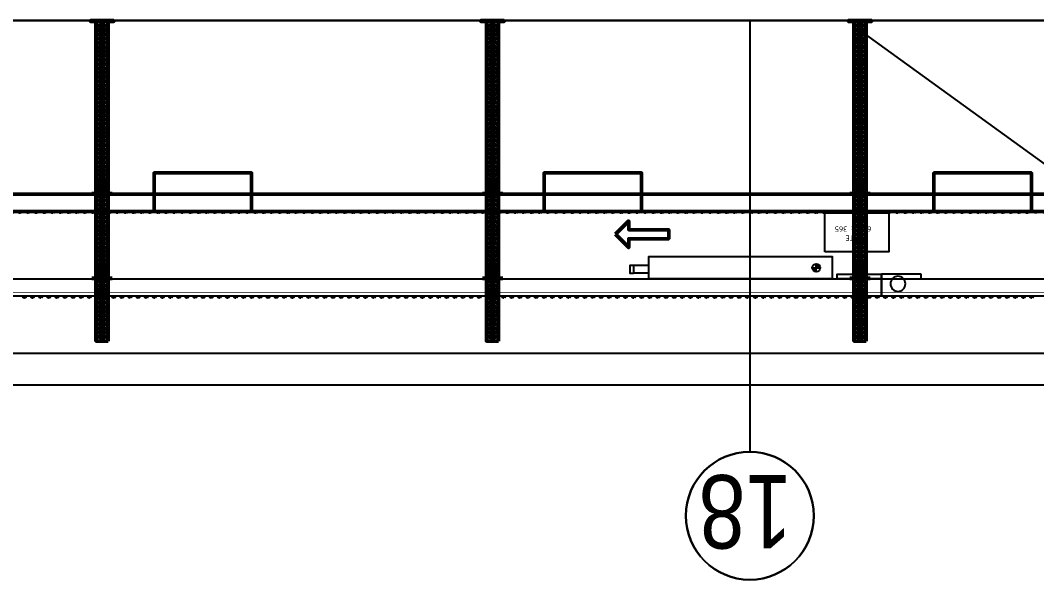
# Model space of a CAD drawing. Header units: millimetres. Extents: x 0 to 461941, y -159644 to 4828.
# Drawn here: x 180410 to 189944, y -159644 to -154395 of the extents above; entities that cross this region are included whole.
import ezdxf

# ---------------------------------------------------------------- set-up
doc = ezdxf.new("R2010")
doc.units = ezdxf.units.MM
for name, pattern in [('Xref Conv Decant Empty Tote$0$AM_ISO02W050', [7.5, 6, -1.5]), ('Xref Conv Decant Empty Tote$0$H', [6, 4, -2]), ('Xref Conv Decant In$0$AM_ISO02W050', [7.5, 6, -1.5]), ('Xref Conv Decant In$0$AM_ISO08W050', [18, 12, -1.5, 3, -1.5]), ('Xref Conv Decant In$0$AM_ISO08W050x2', [9, 6, -0.75, 1.5, -0.75]), ('Xref Conv Decant In$0$MultiDeck$0$Conveyor - Ground 940 aisles$0$HIDDEN', [9.525, 6.35, -3.175]), ('Xref Conv Decant Product Tote$0$_SBA Dash Dot - Loose', [6, 4, -1, 0, -1])]:
    doc.linetypes.add(name, pattern=pattern)
for name, color, linetype in [('AM_BOR', 4, 'Continuous'), ('Xref Conv Decant Empty Tote$0$B', 4, 'Continuous'), ('Xref Conv Decant Empty Tote$0$Conv - Empty Tote', 35, 'Continuous'), ('Xref Conv Decant Empty Tote$0$Conveyor Detail', 150, 'Continuous'), ('Xref Conv Decant Empty Tote$0$H', 8, 'Xref Conv Decant Empty Tote$0$H'), ('Xref Conv Decant Empty Tote$0$Mezz', 1, 'Continuous'), ('Xref Conv Decant In$0$MultiDeck$0$Conveyor - Ground 940 aisles$0$D', 7, 'Continuous'), ('Xref Conv Decant In$0$MultiDeck$0$Conveyor - Ground 940 aisles$0$H', 7, 'Xref Conv Decant In$0$MultiDeck$0$Conveyor - Ground 940 aisles$0$HIDDEN'), ('Xref Conv Decant In$0$P_Number1', 4, 'Continuous'), ('Xref Conv Decant In$0$Tote', 7, 'Continuous'), ('Xref Conv Decant Product Tote$0$B', 4, 'Continuous'), ('Xref Conv Decant Product Tote$0$S-GRID', 8, 'Continuous')]:
    doc.layers.add(name, color=color, linetype=linetype)
for name, color, linetype, lineweight in [('Xref Conv Decant Empty Tote$0$Hidden', 9, 'Xref Conv Decant Empty Tote$0$AM_ISO02W050', 25), ('Xref Conv Decant In$0$Center', 7, 'Xref Conv Decant In$0$AM_ISO08W050', 50), ('Xref Conv Decant In$0$Conv Decant In Out', 5, 'Continuous', 50), ('Xref Conv Decant In$0$Hidden', 9, 'Xref Conv Decant In$0$AM_ISO02W050', 25), ('Xref Conv Decant Product Tote$0$S-GRID-IDEN', 1, 'Continuous', 25)]:
    doc.layers.add(name, color=color, linetype=linetype, lineweight=lineweight)
doc.styles.add('Xref Conv Decant In$0$STANDARD', font='ISOCP.SHX')
doc.styles.add('Xref Conv Decant Product Tote$0$Arial Narrow_1', font='ARIALN.TTF', dxfattribs={"height": 688.297872})

# ---------------------------------------------------------------- blocks, each defined once
blk = doc.blocks.new('*U159')
blk.add_lwpolyline([(0, 0), (42976.8, 0), (42976.8, -163.5), (0, -163.5)], close=True)
at = {"layer": 'Xref Conv Decant Empty Tote$0$Conveyor Detail', "const_width": 5}
blk.add_lwpolyline([(0, -37), (42976.8, -37)], dxfattribs=at)
at = {"layer": 'Xref Conv Decant Empty Tote$0$Hidden', "ltscale": 5}
for centre in [(38.1, -12), (114.3, -12), (190.5, -12), (266.7, -12), (342.9, -12), (419.1, -12), (495.3, -12), (571.5, -12), (647.7, -12), (723.9, -12), (800.1, -12), (876.3, -12), (952.5, -12), (1028.7, -12), (1104.9, -12), (1181.1, -12), (1257.3, -12), (1333.5, -12), (1409.7, -12), (1485.9, -12), (1562.1, -12), (1638.3, -12), (1714.5, -12), (1790.7, -12), (1866.9, -12), (1943.1, -12), (2019.3, -12), (2095.5, -12), (2171.7, -12), (2247.9, -12), (2324.1, -12), (2400.3, -12), (2476.5, -12), (2552.7, -12), (2628.9, -12), (2705.1, -12), (2781.3, -12), (2857.5, -12), (2933.7, -12), (3009.9, -12), (3086.1, -12), (3162.3, -12), (3238.5, -12), (3314.7, -12), (3390.9, -12), (3467.1, -12), (3543.3, -12), (3619.5, -12), (3695.7, -12), (3771.9, -12), (3848.1, -12), (3924.3, -12), (4000.5, -12), (4076.7, -12), (4152.9, -12), (4229.1, -12), (4305.3, -12), (4381.5, -12), (4457.7, -12), (4533.9, -12), (4610.1, -12), (4686.3, -12), (4762.5, -12), (4838.7, -12), (4914.9, -12), (4991.1, -12), (5067.3, -12), (5143.5, -12), (5219.7, -12), (5295.9, -12), (5372.1, -12), (5448.3, -12), (5524.5, -12), (5600.7, -12), (5676.9, -12), (5753.1, -12), (5829.3, -12), (5905.5, -12), (5981.7, -12), (6057.9, -12), (6134.1, -12), (6210.3, -12), (6286.5, -12), (6362.7, -12), (6438.9, -12), (6515.1, -12), (6591.3, -12), (6667.5, -12), (6743.7, -12), (6819.9, -12), (6896.1, -12), (6972.3, -12), (7048.5, -12), (7124.7, -12), (7200.9, -12), (7277.1, -12), (7353.3, -12), (7429.5, -12), (7505.7, -12), (7581.9, -12), (7658.1, -12), (7734.3, -12), (7810.5, -12), (7886.7, -12), (7962.9, -12), (8039.1, -12)]:
    blk.add_arc(centre, 25, 28.6854, 151.3146, dxfattribs=at)
blk = doc.blocks.new('*U160')
blk.add_lwpolyline([(0, 0), (43891.2, 0), (43891.2, -163.5), (0, -163.5)], close=True)
at = {"layer": 'Xref Conv Decant Empty Tote$0$Conveyor Detail', "const_width": 5}
blk.add_lwpolyline([(0, -37), (43891.2, -37)], dxfattribs=at)
at = {"layer": 'Xref Conv Decant Empty Tote$0$Hidden', "ltscale": 5}
for centre in [(42481.5, -12), (42557.7, -12), (42633.9, -12), (42710.1, -12), (42786.3, -12), (42862.5, -12), (42938.7, -12), (43014.9, -12), (43091.1, -12), (43167.3, -12), (43243.5, -12), (43319.7, -12), (43395.9, -12), (43472.1, -12), (43548.3, -12), (43624.5, -12), (43700.7, -12), (43776.9, -12), (43853.1, -12)]:
    blk.add_arc(centre, 25, 28.6854, 151.3146, dxfattribs=at)
blk = doc.blocks.new('Xref Conv Decant Empty Tote$0$MCS Tape Drive (Universal) Side')
for points in [[(0, 0), (415.5, 0), (415.5, -44.4), (0, -44.4)], [(460.9, -0.4), (2182.5, -0.4), (2182.5, -209.1), (460.9, -209.1)], [(2182.5, -124.8), (2325.5, -124.8), (2325.5, -56), (2182.5, -56)], [(2325.5, -51.6), (2355.5, -51.6), (2355.5, -129.3), (2325.5, -129.3)]]:
    blk.add_lwpolyline(points, close=True)
at = {"const_width": 37.5}
for points in [[(610.9, -123.5, -0.414214), (592.1, -104.8, -0.414213)], [(610.9, -86, -0.414214), (629.6, -104.8, -0.414213)]]:
    blk.add_lwpolyline(points, format="xyb", dxfattribs=at)
for points in [[(610.9, -67.3), (610.9, -104.8)], [(610.9, -104.8), (573.4, -104.8)], [(648.4, -104.8), (610.9, -104.8)], [(610.9, -104.8), (610.9, -142.3)]]:
    blk.add_lwpolyline(points)
blk.add_circle((610.9, -104.8), 37.5)
blk = doc.blocks.new('Xref Conv Decant Empty Tote$0$9265 RetureRoller')
at = {"linetype": 'Continuous'}
for p, q in [((0, 0), (0, -45)), ((374, 0), (374, -45)), ((374, -45), (0, -45))]:
    blk.add_line(p, q, dxfattribs=at)
blk.add_line((0, 0), (374, 0))
at = {"layer": 'Xref Conv Decant Empty Tote$0$H', "linetype": 'Continuous'}
blk.add_circle((155.6, 46.3), 70.6, dxfattribs=at)
blk = doc.blocks.new('Xref Conv Decant Empty Tote')
at = {"layer": 'Xref Conv Decant Empty Tote$0$B'}
blk.add_line((242903.7, -154397.6), (134788.8, -154397.6), dxfattribs=at)
at = {"layer": 'Xref Conv Decant Empty Tote$0$Conv - Empty Tote'}
for p, q in [((181171.8, -156821.1), (181171.8, -156984.6)), ((184829.4, -156821.1), (184829.4, -156984.6)), ((188487, -156821.1), (188487, -156984.6))]:
    blk.add_line(p, q, dxfattribs=at)
at = {"layer": 'Xref Conv Decant Empty Tote$0$Mezz'}
blk.add_lwpolyline([(144253.6, -157517.6), (239475.4, -157517.6), (239475.4, -157817.6), (144253.6, -157817.6)], close=True, dxfattribs=at)
at = {"layer": 'Xref Conv Decant Empty Tote$0$Conv - Empty Tote', "rotation": 180}
for name, p in [('Xref Conv Decant Empty Tote$0$MCS Tape Drive (Universal) Side', (188487, -156821.1)), ('*U159', (188487, -156984.6)), ('*U160', (232378.2, -156984.6))]:
    blk.add_blockref(name, p, dxfattribs=at)
at = {"layer": 'Xref Conv Decant Empty Tote$0$Conv - Empty Tote', "xscale": -1, "rotation": 180}
blk.add_blockref('Xref Conv Decant Empty Tote$0$9265 RetureRoller', (188487, -156821.1), dxfattribs=at)
blk = doc.blocks.new('Xref Conv Decant Product Tote$0$Grid - Grid Head-235101')
at = {"layer": 'Xref Conv Decant Product Tote$0$S-GRID-IDEN'}
blk.add_circle((0, 600), 600, dxfattribs=at)
for start, end in [(0, 180), (180, 0)]:
    blk.add_arc((0, 600), 600, start, end, dxfattribs=at)
blk = doc.blocks.new('Xref Conv Decant Product Tote')
at = {"layer": 'Xref Conv Decant Product Tote$0$B'}
blk.add_line((242903.7, -154397.6), (134788.8, -154397.6), dxfattribs=at)
at = {"layer": 'Xref Conv Decant Product Tote$0$S-GRID', "linetype": 'Xref Conv Decant Product Tote$0$_SBA Dash Dot - Loose'}
blk.add_line((187253, -154397.6), (187253, -158444.1), dxfattribs=at)
at = {"layer": 'Xref Conv Decant Product Tote$0$S-GRID-IDEN', "rotation": 180}
blk.add_blockref('Xref Conv Decant Product Tote$0$Grid - Grid Head-235101', (187253, -158444.1), dxfattribs=at)
at = {"layer": 'Xref Conv Decant Product Tote$0$S-GRID-IDEN', "lineweight": 9, "insert": (187212.2, -159351.1), "char_height": 688.3, "width": 680.367, "attachment_point": 2, "rotation": 180, "line_spacing_factor": 0.968573, "style": 'Xref Conv Decant Product Tote$0$Arial Narrow_1'}
blk.add_mtext('18', dxfattribs=at)
blk = doc.blocks.new('*U421')
at = {"color": 0, "linetype": 'Continuous'}
blk.add_lwpolyline([(0, 0), (125, 125), (125, 42.5), (500, 42.5), (500, -42.5), (125, -42.5), (125, -125)], close=True, dxfattribs=at)
blk = doc.blocks.new('*U426')
blk.add_lwpolyline([(0, 0), (914.4, 0), (914.4, -163.5), (0, -163.5)], close=True)
at = {"layer": 'Xref Conv Decant In$0$Hidden', "ltscale": 5}
for centre in [(38.1, -12), (114.3, -12), (190.5, -12), (266.7, -12), (342.9, -12), (419.1, -12), (495.3, -12), (571.5, -12), (647.7, -12), (723.9, -12), (800.1, -12), (876.3, -12)]:
    blk.add_arc(centre, 25, 28.6854, 151.3146, dxfattribs=at)
blk = doc.blocks.new('*U431')
blk.add_lwpolyline([(0, 0), (2743.2, 0), (2743.2, -163.5), (0, -163.5)], close=True)
at = {"layer": 'Xref Conv Decant In$0$Hidden', "ltscale": 5}
for centre in [(38.1, -12), (114.3, -12), (190.5, -12), (266.7, -12), (342.9, -12), (419.1, -12), (495.3, -12), (571.5, -12), (647.7, -12), (723.9, -12), (800.1, -12), (876.3, -12), (952.5, -12), (1028.7, -12), (1104.9, -12), (1181.1, -12), (1257.3, -12), (1333.5, -12), (1409.7, -12), (1485.9, -12), (1562.1, -12), (1638.3, -12), (1714.5, -12), (1790.7, -12), (1866.9, -12), (1943.1, -12), (2019.3, -12), (2095.5, -12), (2171.7, -12), (2247.9, -12), (2324.1, -12), (2400.3, -12), (2476.5, -12), (2552.7, -12), (2628.9, -12), (2705.1, -12)]:
    blk.add_arc(centre, 25, 28.6854, 151.3146, dxfattribs=at)
blk = doc.blocks.new('Xref Conv Decant In$0$Tote side 600 x 365')
at = {"layer": 'Xref Conv Decant In$0$Tote'}
blk.add_lwpolyline([(600, 365), (600, 0), (0, 0), (0, 365)], close=True, dxfattribs=at)
at = {"layer": 'Xref Conv Decant In$0$Tote', "insert": (124.2, 259.8), "char_height": 50, "attachment_point": 1, "style": 'Xref Conv Decant In$0$STANDARD'}
blk.add_mtext_dynamic_manual_height_columns('\\pi107.5;TOTE\\P\\pi39.971;600 x 365', width=355.005, gutter_width=12.5, heights=[0], dxfattribs=at)
blk = doc.blocks.new('*U443')
blk.add_lwpolyline([(0, 0), (3657.6, 0), (3657.6, -163.5), (0, -163.5)], close=True)
at = {"layer": 'Xref Conv Decant In$0$Hidden', "ltscale": 5}
for centre in [(38.1, -12), (114.3, -12), (190.5, -12), (266.7, -12), (342.9, -12), (419.1, -12), (495.3, -12), (571.5, -12), (647.7, -12), (723.9, -12), (800.1, -12), (876.3, -12), (952.5, -12), (1028.7, -12), (1104.9, -12), (1181.1, -12), (1257.3, -12), (1333.5, -12), (1409.7, -12), (1485.9, -12), (1562.1, -12), (1638.3, -12), (1714.5, -12), (1790.7, -12), (1866.9, -12), (1943.1, -12), (2019.3, -12), (2095.5, -12), (2171.7, -12), (2247.9, -12), (2324.1, -12), (2400.3, -12), (2476.5, -12), (2552.7, -12), (2628.9, -12), (2705.1, -12), (2781.3, -12), (2857.5, -12), (2933.7, -12), (3009.9, -12), (3086.1, -12), (3162.3, -12), (3238.5, -12), (3314.7, -12), (3390.9, -12), (3467.1, -12), (3543.3, -12), (3619.5, -12)]:
    blk.add_arc(centre, 25, 28.6854, 151.3146, dxfattribs=at)
blk = doc.blocks.new('Xref Conv Decant In$0$SLOT (0deg)')
blk.add_lwpolyline([(-21, 6.5, 1), (-21, -6.5), (21, -6.5, 1), (21, 6.5)], format="xyb", close=True)
at = {"layer": 'Xref Conv Decant In$0$Center', "lineweight": 50}
blk.add_line((-30.5, 0), (30.5, 0), dxfattribs=at)
at = {"layer": 'Xref Conv Decant In$0$Center', "linetype": 'Xref Conv Decant In$0$AM_ISO08W050x2', "lineweight": 50}
blk.add_line((0, 9.5), (0, -9.5), dxfattribs=at)
blk = doc.blocks.new('*U460')
for p, q in [((-95.2, 18.7), (-29.9, 18.7)), ((-95.2, 18.7), (-95.2, 13.7)), ((-95.2, 13.7), (-29.9, 13.7)), ((-27.5, 28.5), (27.5, 28.5)), ((-27.5, -131.5), (-27.5, 28.5)), ((-24.5, -131.5), (-24.5, 28.5)), ((24.5, -131.5), (24.5, 28.5)), ((27.5, -131.5), (27.5, 28.5)), ((30, 18.7), (95.2, 18.7)), ((95.2, 13.7), (30, 13.7)), ((95.2, 18.7), (95.2, 13.7)), ((-27.5, -131.5), (27.5, -131.5))]:
    blk.add_line(p, q)
for centre in [(0, -67.5), (0, -118.5)]:
    blk.add_circle(centre, 5.5)
for centre, start, end in [((-29.9, 10.5), 0, 90), ((30, 10.5), 90, 180)]:
    blk.add_arc(centre, 3.2, start, end)
at = {"layer": 'Xref Conv Decant In$0$MultiDeck$0$Conveyor - Ground 940 aisles$0$D', "linetype": 'Xref Conv Decant In$0$MultiDeck$0$Conveyor - Ground 940 aisles$0$HIDDEN'}
for p, q in [((-26.8, 10.5), (-26.8, -1.6)), ((-21.8, 10.5), (-21.8, -1.5)), ((21.8, 10.5), (21.8, -1.5)), ((26.8, 10.5), (26.8, -1.6))]:
    blk.add_line(p, q, dxfattribs=at)
at = {"layer": 'Xref Conv Decant In$0$MultiDeck$0$Conveyor - Ground 940 aisles$0$D'}
for p, q in [((-2, 0), (-21, 0)), ((-1, 0), (1, 0)), ((0, 2), (0, 21)), ((0, -1), (0, 1)), ((2, 0), (21, 0)), ((-4, -67.5), (-7.5, -67.5)), ((-2, -67.5), (2, -67.5)), ((0, -2), (0, -21)), ((0, -63.5), (0, -60)), ((0, -69.5), (0, -65.5)), ((0, -71.5), (0, -75)), ((4, -67.5), (7.5, -67.5)), ((-4, -118.5), (-7.5, -118.5)), ((-2, -118.5), (2, -118.5)), ((0, -114.5), (0, -111)), ((0, -120.5), (0, -116.5)), ((0, -122.5), (0, -126)), ((4, -118.5), (7.5, -118.5))]:
    blk.add_line(p, q, dxfattribs=at)
at = {"layer": 'Xref Conv Decant In$0$MultiDeck$0$Conveyor - Ground 940 aisles$0$D', "linetype": 'Xref Conv Decant In$0$MultiDeck$0$Conveyor - Ground 940 aisles$0$HIDDEN'}
blk.add_circle((0, 0), 20, dxfattribs=at)
for centre, radius, start, end in [((-29.9, 10.5), 8.2, 0, 90), ((30, 10.5), 8.2, 90, 180), ((0, 0), 26.8, 183.50044, 356.49956), ((0, 0), 21.8, 183.8813, 356.1187)]:
    blk.add_arc(centre, radius, start, end, dxfattribs=at)
at = {"layer": 'Xref Conv Decant In$0$MultiDeck$0$Conveyor - Ground 940 aisles$0$H'}
for p, q in [((-88.7, 18.7), (-88.7, 13.7)), ((-63.7, 18.7), (-63.7, 13.7)), ((63.7, 18.7), (63.7, 13.7)), ((88.7, 18.7), (88.7, 13.7))]:
    blk.add_line(p, q, dxfattribs=at)
blk = doc.blocks.new('*U504')
for p, q in [((-52.5, 3008), (-52.5, 8)), ((52.5, 8), (52.5, 3008))]:
    blk.add_line(p, q)
for points in [[(-57.5, 3008), (57.5, 3008), (57.5, 8), (-57.5, 8)], [(-110, 0), (110, 0), (110, 8), (-110, 8)]]:
    blk.add_lwpolyline(points, close=True)
at = {"layer": 'Xref Conv Decant In$0$Center', "linetype": 'Xref Conv Decant In$0$AM_ISO08W050x2', "lineweight": 50}
for p, q in [((-83, -3), (-83, 11)), ((83, -3), (83, 11))]:
    blk.add_line(p, q, dxfattribs=at)
at = {"layer": 'Xref Conv Decant In$0$Hidden'}
for p, q in [((-90, 8), (-90, 0)), ((-76, 8), (-76, 0)), ((76, 8), (76, 0)), ((90, 8), (90, 0))]:
    blk.add_line(p, q, dxfattribs=at)
for name, p in [('Xref Conv Decant In$0$SLOT (0deg)', (0, 2968)), ('Xref Conv Decant In$0$SLOT (0deg)', (0, 2928)), ('Xref Conv Decant In$0$SLOT (0deg)', (0, 2888)), ('Xref Conv Decant In$0$SLOT (0deg)', (0, 2848)), ('Xref Conv Decant In$0$SLOT (0deg)', (0, 2808)), ('Xref Conv Decant In$0$SLOT (0deg)', (0, 2768)), ('Xref Conv Decant In$0$SLOT (0deg)', (0, 2728)), ('Xref Conv Decant In$0$SLOT (0deg)', (0, 2688)), ('Xref Conv Decant In$0$SLOT (0deg)', (0, 2648)), ('Xref Conv Decant In$0$SLOT (0deg)', (0, 2608)), ('Xref Conv Decant In$0$SLOT (0deg)', (0, 2568)), ('Xref Conv Decant In$0$SLOT (0deg)', (0, 2528)), ('Xref Conv Decant In$0$SLOT (0deg)', (0, 2488)), ('*U460', (0, 2402.2)), ('Xref Conv Decant In$0$SLOT (0deg)', (0, 2448)), ('Xref Conv Decant In$0$SLOT (0deg)', (0, 2408)), ('Xref Conv Decant In$0$SLOT (0deg)', (0, 2368)), ('Xref Conv Decant In$0$SLOT (0deg)', (0, 2328)), ('Xref Conv Decant In$0$SLOT (0deg)', (0, 2288)), ('Xref Conv Decant In$0$SLOT (0deg)', (0, 2248)), ('Xref Conv Decant In$0$SLOT (0deg)', (0, 2208)), ('Xref Conv Decant In$0$SLOT (0deg)', (0, 2168)), ('Xref Conv Decant In$0$SLOT (0deg)', (0, 2128)), ('Xref Conv Decant In$0$SLOT (0deg)', (0, 2088)), ('Xref Conv Decant In$0$SLOT (0deg)', (0, 2048)), ('Xref Conv Decant In$0$SLOT (0deg)', (0, 2008)), ('Xref Conv Decant In$0$SLOT (0deg)', (0, 1968)), ('Xref Conv Decant In$0$SLOT (0deg)', (0, 1928)), ('Xref Conv Decant In$0$SLOT (0deg)', (0, 1888)), ('Xref Conv Decant In$0$SLOT (0deg)', (0, 1848)), ('Xref Conv Decant In$0$SLOT (0deg)', (0, 1808)), ('Xref Conv Decant In$0$SLOT (0deg)', (0, 1768)), ('Xref Conv Decant In$0$SLOT (0deg)', (0, 1728)), ('*U460', (0, 1608.5)), ('Xref Conv Decant In$0$SLOT (0deg)', (0, 1688)), ('Xref Conv Decant In$0$SLOT (0deg)', (0, 1648)), ('Xref Conv Decant In$0$SLOT (0deg)', (0, 1608)), ('Xref Conv Decant In$0$SLOT (0deg)', (0, 1568)), ('Xref Conv Decant In$0$SLOT (0deg)', (0, 1528)), ('Xref Conv Decant In$0$SLOT (0deg)', (0, 1488)), ('Xref Conv Decant In$0$SLOT (0deg)', (0, 1448)), ('Xref Conv Decant In$0$SLOT (0deg)', (0, 1408)), ('Xref Conv Decant In$0$SLOT (0deg)', (0, 1368)), ('Xref Conv Decant In$0$SLOT (0deg)', (0, 1328)), ('Xref Conv Decant In$0$SLOT (0deg)', (0, 1288)), ('Xref Conv Decant In$0$SLOT (0deg)', (0, 1248)), ('Xref Conv Decant In$0$SLOT (0deg)', (0, 1208)), ('Xref Conv Decant In$0$SLOT (0deg)', (0, 1168)), ('Xref Conv Decant In$0$SLOT (0deg)', (0, 1128)), ('Xref Conv Decant In$0$SLOT (0deg)', (0, 1088)), ('Xref Conv Decant In$0$SLOT (0deg)', (0, 1048)), ('Xref Conv Decant In$0$SLOT (0deg)', (0, 1008)), ('Xref Conv Decant In$0$SLOT (0deg)', (0, 968)), ('Xref Conv Decant In$0$SLOT (0deg)', (0, 928)), ('Xref Conv Decant In$0$SLOT (0deg)', (0, 888)), ('Xref Conv Decant In$0$SLOT (0deg)', (0, 848)), ('Xref Conv Decant In$0$SLOT (0deg)', (0, 808)), ('Xref Conv Decant In$0$SLOT (0deg)', (0, 768)), ('Xref Conv Decant In$0$SLOT (0deg)', (0, 728)), ('Xref Conv Decant In$0$SLOT (0deg)', (0, 688)), ('Xref Conv Decant In$0$SLOT (0deg)', (0, 648)), ('Xref Conv Decant In$0$SLOT (0deg)', (0, 608)), ('Xref Conv Decant In$0$SLOT (0deg)', (0, 568)), ('Xref Conv Decant In$0$SLOT (0deg)', (0, 528)), ('Xref Conv Decant In$0$SLOT (0deg)', (0, 488)), ('Xref Conv Decant In$0$SLOT (0deg)', (0, 448)), ('Xref Conv Decant In$0$SLOT (0deg)', (0, 408)), ('Xref Conv Decant In$0$SLOT (0deg)', (0, 368)), ('Xref Conv Decant In$0$SLOT (0deg)', (0, 328)), ('Xref Conv Decant In$0$SLOT (0deg)', (0, 288)), ('Xref Conv Decant In$0$SLOT (0deg)', (0, 248)), ('Xref Conv Decant In$0$SLOT (0deg)', (0, 208)), ('Xref Conv Decant In$0$SLOT (0deg)', (0, 168)), ('Xref Conv Decant In$0$SLOT (0deg)', (0, 128)), ('Xref Conv Decant In$0$SLOT (0deg)', (0, 88)), ('Xref Conv Decant In$0$SLOT (0deg)', (0, 48))]:
    blk.add_blockref(name, p)
blk = doc.blocks.new('Xref Conv Decant In')
blk.add_line((192248.4, -157359.1), (188286.7, -154485.6))
at = {"layer": 'Xref Conv Decant In$0$Conv Decant In Out'}
for points in [[(182579.6, -156026.1), (182579.6, -155826.1), (181665.2, -155826.1), (181665.2, -156026.1)], [(186237.2, -156026.1), (186237.2, -155826.1), (185322.8, -155826.1), (185322.8, -156026.1)], [(189894.8, -156026.1), (189894.8, -155826.1), (188980.4, -155826.1), (188980.4, -156026.1)]]:
    blk.add_lwpolyline(points, close=True, dxfattribs=at)
at = {"layer": 'Xref Conv Decant In$0$P_Number1'}
blk.add_line((146225.2, -154397.6), (236367.6, -154397.6), dxfattribs=at)
at = {"layer": 'Xref Conv Decant In$0$Conv Decant In Out', "rotation": 180}
for name, p in [('*U504', (181177, -154397.6)), ('*U504', (184839.5, -154397.6)), ('*U504', (188286.7, -154397.6)), ('*U431', (181665.2, -156189.6)), ('*U426', (182579.6, -156189.6)), ('*U431', (185322.8, -156189.6)), ('*U426', (186237.2, -156189.6)), ('*U431', (188980.4, -156189.6)), ('*U426', (189894.8, -156189.6))]:
    blk.add_blockref(name, p, dxfattribs=at)
at = {"layer": 'Xref Conv Decant In$0$Conv Decant In Out', "xscale": -1, "rotation": 180}
for name, p in [('*U443', (189894.8, -156189.6)), ('*U421', (185992.5, -156402.3))]:
    blk.add_blockref(name, p, dxfattribs=at)
at = {"layer": 'Xref Conv Decant In$0$Tote', "rotation": 180}
blk.add_blockref('Xref Conv Decant In$0$Tote side 600 x 365', (188556.6, -156202.6), dxfattribs=at)

msp = doc.modelspace()

# ---------------------------------------------------------------- block references
for name in ['Xref Conv Decant Empty Tote', 'Xref Conv Decant Product Tote']:
    msp.add_blockref(name, (0, 0))
at = {"layer": 'AM_BOR'}
for name in ['Xref Conv Decant Product Tote', 'Xref Conv Decant In']:
    msp.add_blockref(name, (0, 0), dxfattribs=at)

doc.saveas('drawing.dxf')
